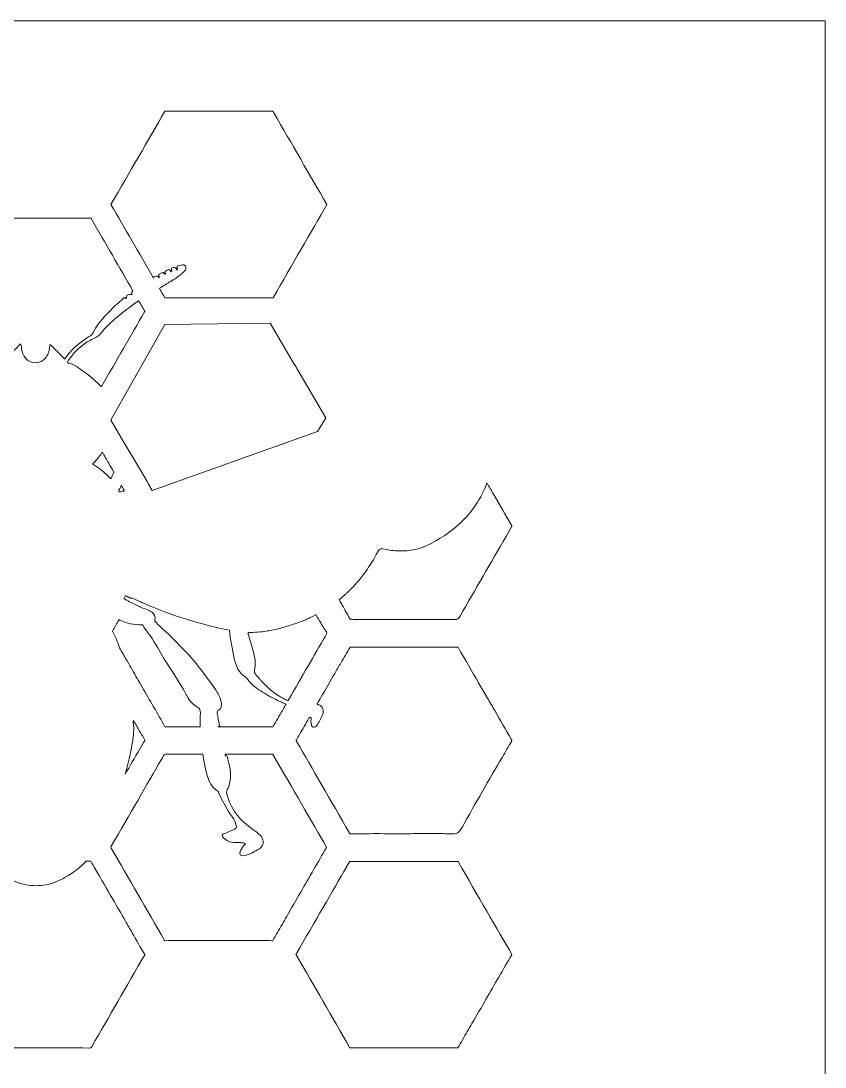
# Model space of a CAD drawing. Extents: x 54 to 4078, y -2000 to -23.
# Drawn here: x 2650 to 3039, y -545 to -39 of the extents above; entities that cross this region are included whole.
import ezdxf

# ---------------------------------------------------------------- set-up
doc = ezdxf.new("R2010")
doc.units = 0
doc.header["$MEASUREMENT"] = 0
doc.layers.add('Layer 1', color=7, linetype='Continuous', lineweight=0)

msp = doc.modelspace()

# ---------------------------------------------------------------- linework, layer by layer
at = {"layer": 'Layer 1'}
for points, knots in [([(2207.33, -39.12), (2207.33, -39.12), (2207.33, -960.88), (2207.33, -960.88), (2207.33, -960.88), (3038.67, -960.88), (3038.67, -960.88), (3038.67, -960.88), (3038.67, -39.12), (3038.67, -39.12), (3038.67, -39.12), (2207.33, -39.12), (2207.33, -39.12)], [0, 0, 0, 0, 1, 1, 1, 2, 2, 2, 3, 3, 3, 4, 4, 4, 4]), ([(2719.69, -82.79), (2719.69, -82.79), (2719.96, -82.79), (2719.96, -82.79), (2725.26, -82.78), (2730.55, -82.78), (2735.84, -82.78), (2735.84, -82.78), (2751.38, -82.78), (2751.38, -82.78), (2753.23, -82.78), (2755.1, -82.79), (2756.95, -82.8), (2758.83, -82.8), (2760.69, -82.82), (2762.57, -82.82), (2765.91, -82.82), (2768.65, -82.79), (2771.15, -82.74), (2771.15, -82.74), (2771.26, -82.74), (2771.26, -82.74), (2772.01, -82.74), (2772.03, -82.74), (2772.44, -83.49), (2781.03, -98.58), (2789.77, -113.65), (2797.96, -127.78), (2797.99, -127.84), (2798.03, -127.88), (2798.05, -127.91), (2798.04, -127.91), (2798.04, -127.91), (2798.04, -127.92), (2790.27, -141.28), (2781.11, -157.09), (2772.07, -172.89), (2772.04, -172.91), (2772.03, -172.95), (2772.01, -172.97), (2772.01, -172.97), (2771.78, -172.97), (2771.78, -172.97), (2767.11, -172.97), (2762.44, -172.97), (2757.79, -172.97), (2757.79, -172.97), (2748.95, -172.97), (2748.95, -172.97), (2748.95, -172.97), (2741.38, -172.96), (2739.15, -172.96), (2739.15, -172.96), (2732.53, -172.96), (2732.53, -172.96), (2728.05, -172.96), (2724.49, -172.97), (2721.18, -172.97), (2720.85, -172.97), (2720.51, -172.97), (2720.16, -172.98), (2719.94, -172.98), (2719.83, -172.97), (2719.74, -172.97), (2719.71, -172.91), (2719.66, -172.84), (2719.6, -172.72), (2719.03, -171.72), (2718.44, -170.72), (2717.88, -169.72), (2717.65, -169.32), (2717.4, -168.9), (2717.16, -168.48), (2717.13, -168.43), (2717.11, -168.39), (2717.08, -168.34), (2717.4, -168.15), (2717.72, -167.96), (2718.05, -167.77), (2718.78, -167.34), (2719.51, -166.9), (2720.22, -166.46), (2720.63, -166.2), (2721.06, -165.95), (2721.47, -165.68), (2721.96, -165.4), (2722.45, -165.09), (2722.93, -164.79), (2724.09, -164.08), (2725.22, -163.34), (2726.31, -162.53), (2726.8, -162.17), (2727.29, -161.79), (2727.74, -161.4), (2728.15, -161.07), (2728.53, -160.72), (2728.9, -160.34), (2729.15, -160.09), (2729.4, -159.84), (2729.63, -159.57), (2729.63, -159.57), (2729.63, -159.57), (2729.63, -159.57), (2729.96, -159.02), (2730.11, -158.41), (2729.73, -157.73), (2729.68, -157.65), (2729.63, -157.59), (2729.59, -157.52), (2728.88, -156.62), (2727.69, -157.18), (2726.77, -157.36), (2726.48, -157.42), (2726.27, -157.47), (2726.09, -157.52), (2725.92, -157.55), (2725.8, -157.6), (2725.69, -157.67), (2725.63, -157.96), (2725.73, -158.41), (2725.9, -159.17), (2725.74, -158.84), (2725.6, -158.59), (2725.43, -158.4), (2725.46, -158.67), (2725.54, -159.03), (2725.65, -159.52), (2725.13, -158.35), (2724.55, -158.18), (2723.88, -158.34), (2723.63, -158.39), (2723.38, -158.48), (2723.11, -158.59), (2723.02, -158.64), (2722.92, -158.67), (2722.86, -158.72), (2722.81, -159.12), (2723.3, -159.6), (2723.06, -159.99), (2722.94, -159.9), (2722.85, -159.77), (2722.74, -159.65), (2722.85, -159.89), (2722.92, -160.12), (2722.81, -160.34), (2722.23, -159.8), (2721.92, -158.89), (2720.81, -159.57), (2720.51, -159.76), (2720.18, -159.9), (2719.95, -160.1), (2719.88, -160.33), (2719.88, -160.59), (2720.02, -160.96), (2720.03, -160.97), (2720.03, -160.97), (2720.03, -160.97), (2720.07, -161.09), (2720.13, -161.22), (2720.19, -161.36), (2719.98, -161.15), (2719.81, -160.97), (2719.65, -160.83), (2719.66, -160.97), (2719.69, -161.12), (2719.77, -161.3), (2719.77, -161.32), (2719.77, -161.32), (2719.77, -161.32), (2719.82, -161.43), (2719.86, -161.58), (2719.94, -161.72), (2719.21, -160.97), (2718.96, -160.72), (2718.63, -160.74), (2718.43, -160.77), (2718.22, -160.86), (2717.88, -161.02), (2717.49, -161.2), (2717.13, -161.36), (2716.88, -161.6), (2716.88, -161.6), (2716.88, -161.6), (2716.88, -161.61), (2716.81, -161.79), (2716.79, -161.99), (2716.85, -162.23), (2716.9, -162.45), (2717.01, -162.67), (2717.17, -162.95), (2716.96, -162.62), (2716.77, -162.4), (2716.56, -162.28), (2716.56, -162.36), (2716.57, -162.47), (2716.6, -162.59), (2716.65, -162.78), (2716.76, -163.02), (2716.92, -163.29), (2716.23, -162.24), (2715.63, -162.26), (2714.65, -162.78), (2714.49, -162.88), (2714.38, -162.96), (2714.28, -163.03), (2714.22, -163.15), (2714.22, -163.26), (2714.23, -163.38), (2714.19, -163.32), (2714.15, -163.24), (2714.13, -163.18), (2707.18, -151.1), (2700.28, -139.2), (2693.7, -127.85), (2702.97, -111.84), (2711.48, -97.1), (2719.69, -82.79)], [0, 0, 0, 0, 1, 1, 1, 2, 2, 2, 3, 3, 3, 4, 4, 4, 5, 5, 5, 6, 6, 6, 7, 7, 7, 8, 8, 8, 9, 9, 9, 10, 10, 10, 11, 11, 11, 12, 12, 12, 13, 13, 13, 14, 14, 14, 15, 15, 15, 16, 16, 16, 17, 17, 17, 18, 18, 18, 19, 19, 19, 20, 20, 20, 21, 21, 21, 22, 22, 22, 23, 23, 23, 24, 24, 24, 25, 25, 25, 26, 26, 26, 27, 27, 27, 28, 28, 28, 29, 29, 29, 30, 30, 30, 31, 31, 31, 32, 32, 32, 33, 33, 33, 34, 34, 34, 35, 35, 35, 36, 36, 36, 37, 37, 37, 38, 38, 38, 39, 39, 39, 40, 40, 40, 41, 41, 41, 42, 42, 42, 43, 43, 43, 44, 44, 44, 45, 45, 45, 46, 46, 46, 47, 47, 47, 48, 48, 48, 49, 49, 49, 50, 50, 50, 51, 51, 51, 52, 52, 52, 53, 53, 53, 54, 54, 54, 55, 55, 55, 56, 56, 56, 57, 57, 57, 58, 58, 58, 59, 59, 59, 60, 60, 60, 61, 61, 61, 62, 62, 62, 63, 63, 63, 64, 64, 64, 65, 65, 65, 66, 66, 66, 67, 67, 67, 68, 68, 68, 69, 69, 69, 70, 70, 70, 71, 71, 71, 72, 72, 72, 72]), ([(2623.27, -149.29), (2623.27, -149.29), (2623.31, -149.24), (2623.31, -149.24), (2623.31, -149.24), (2623.38, -149.11), (2623.38, -149.11), (2624.13, -147.79), (2624.9, -146.47), (2625.65, -145.15), (2627.67, -141.65), (2629.77, -138.03), (2631.79, -134.42), (2639.22, -134.43), (2646.66, -134.45), (2654.11, -134.45), (2664.65, -134.45), (2674.43, -134.43), (2684.02, -134.41), (2684.06, -134.47), (2684.11, -134.55), (2684.17, -134.67), (2691.05, -146.59), (2697.8, -158.29), (2704.34, -169.58), (2704.31, -169.59), (2704.28, -169.61), (2704.24, -169.64), (2704.07, -169.77), (2703.9, -169.91), (2703.84, -170.11), (2703.73, -170.35), (2703.77, -170.66), (2703.98, -171.11), (2703.86, -171.03), (2703.7, -170.97), (2703.56, -170.95), (2703.58, -171.1), (2703.63, -171.27), (2703.73, -171.47), (2703.06, -171.08), (2702.17, -171.27), (2701.6, -171.74), (2701.53, -171.79), (2701.46, -171.85), (2701.41, -171.91), (2701.32, -172.09), (2701.26, -172.28), (2701.23, -172.47), (2701.22, -172.6), (2701.27, -172.73), (2701.29, -172.86), (2701.19, -172.85), (2701.1, -172.89), (2701.03, -172.85), (2701.02, -172.84), (2700.99, -172.84), (2700.98, -172.83), (2700.96, -172.96), (2701.02, -173.09), (2701.04, -173.22), (2700.94, -173.22), (2700.85, -173.23), (2700.78, -173.21), (2700.45, -173.01), (2700.19, -172.97), (2699.97, -173.03), (2699.55, -173.15), (2699.27, -173.65), (2698.96, -173.97), (2698.93, -173.99), (2698.9, -174.03), (2698.88, -174.05), (2697.79, -174.99), (2696.68, -175.92), (2695.63, -176.9), (2694.77, -177.68), (2693.93, -178.48), (2693.15, -179.34), (2691.9, -180.67), (2690.61, -181.99), (2689.4, -183.38), (2688.76, -184.11), (2688.13, -184.88), (2687.55, -185.65), (2686.6, -186.95), (2685.77, -188.34), (2685.11, -189.85), (2685.04, -190.03), (2684.93, -190.17), (2684.82, -190.29), (2684.61, -190.68), (2684.29, -190.9), (2683.95, -191.11), (2683.61, -191.35), (2683.26, -191.59), (2682.9, -191.84), (2679.02, -194.52), (2675.17, -197.26), (2672.35, -201.12), (2672.3, -201.18), (2672.24, -201.26), (2672.2, -201.33), (2671.99, -201.62), (2671.8, -201.93), (2671.61, -202.26), (2671.6, -202.24), (2671.59, -202.23), (2671.59, -202.23), (2671.51, -202.35), (2671.42, -202.47), (2671.36, -202.59), (2670.11, -201.3), (2668.98, -200.07), (2667.82, -198.88), (2666.69, -197.76), (2665.56, -196.65), (2664.34, -195.47), (2664.11, -196.71), (2663.92, -197.9), (2663.63, -199.07), (2663.38, -200.04), (2662.96, -200.9), (2662.4, -201.61), (2661.61, -202.8), (2660.44, -203.65), (2658.91, -204.09), (2655.11, -205.22), (2651.36, -202.6), (2650.66, -198.42), (2650.49, -197.4), (2650.48, -196.34), (2649.95, -195.23), (2647.58, -197.73), (2645.31, -200.12), (2642.98, -202.57), (2642.4, -201.78), (2641.84, -200.98), (2641.24, -200.22), (2639.21, -197.62), (2636.7, -195.6), (2634.08, -193.72), (2632.98, -192.93), (2631.86, -192.17), (2630.76, -191.4), (2630.24, -191.03), (2629.61, -190.77), (2629.4, -190.09), (2628.86, -188.38), (2627.73, -186.98), (2626.65, -185.59), (2625.76, -184.47), (2624.85, -183.36), (2623.9, -182.28), (2622.95, -181.22), (2621.97, -180.18), (2620.96, -179.15), (2620.67, -178.85), (2620.38, -178.55), (2620.08, -178.27), (2619.41, -177.6), (2618.76, -176.96), (2618.07, -176.34), (2617.22, -175.57), (2616.43, -174.65), (2615.51, -174.04), (2615.4, -173.97), (2615.29, -173.9), (2615.16, -173.83), (2615.08, -173.77), (2614.97, -173.72), (2614.88, -173.67), (2613.74, -173.14), (2613.1, -172.22), (2612.29, -171.43), (2612.13, -171.28), (2611.98, -171.18), (2611.86, -171.12), (2611.6, -171.01), (2611.36, -171.03), (2611.13, -171.12), (2611.13, -171.12), (2611.13, -171.14), (2611.13, -171.14), (2610.95, -171.21), (2610.79, -171.33), (2610.61, -171.47), (2610.49, -171.21), (2610.7, -171.01), (2610.83, -170.8), (2610.83, -170.8), (2610.83, -170.8), (2610.84, -170.79), (2610.86, -170.76), (2610.88, -170.72), (2610.92, -170.71), (2611.01, -170.57), (2611.13, -170.42), (2611.15, -170.28), (2611.33, -170.03), (2611.51, -169.77), (2611.66, -169.47), (2612.22, -168.46), (2612.82, -167.42), (2613.38, -166.42), (2613.38, -166.42), (2614.09, -165.17), (2614.09, -165.17), (2614.09, -165.17), (2614.46, -164.48), (2614.46, -164.48), (2614.46, -164.48), (2614.65, -164.17), (2614.65, -164.17), (2616.16, -161.45), (2617.69, -158.72), (2619.23, -155.99), (2619.23, -155.99), (2619.71, -155.72), (2619.71, -155.72), (2619.71, -155.72), (2623.23, -149.35), (2623.23, -149.35), (2623.23, -149.35), (2623.27, -149.29), (2623.27, -149.29)], [0, 0, 0, 0, 1, 1, 1, 2, 2, 2, 3, 3, 3, 4, 4, 4, 5, 5, 5, 6, 6, 6, 7, 7, 7, 8, 8, 8, 9, 9, 9, 10, 10, 10, 11, 11, 11, 12, 12, 12, 13, 13, 13, 14, 14, 14, 15, 15, 15, 16, 16, 16, 17, 17, 17, 18, 18, 18, 19, 19, 19, 20, 20, 20, 21, 21, 21, 22, 22, 22, 23, 23, 23, 24, 24, 24, 25, 25, 25, 26, 26, 26, 27, 27, 27, 28, 28, 28, 29, 29, 29, 30, 30, 30, 31, 31, 31, 32, 32, 32, 33, 33, 33, 34, 34, 34, 35, 35, 35, 36, 36, 36, 37, 37, 37, 38, 38, 38, 39, 39, 39, 40, 40, 40, 41, 41, 41, 42, 42, 42, 43, 43, 43, 44, 44, 44, 45, 45, 45, 46, 46, 46, 47, 47, 47, 48, 48, 48, 49, 49, 49, 50, 50, 50, 51, 51, 51, 52, 52, 52, 53, 53, 53, 54, 54, 54, 55, 55, 55, 56, 56, 56, 57, 57, 57, 58, 58, 58, 59, 59, 59, 60, 60, 60, 61, 61, 61, 62, 62, 62, 63, 63, 63, 64, 64, 64, 65, 65, 65, 66, 66, 66, 67, 67, 67, 68, 68, 68, 69, 69, 69, 70, 70, 70, 71, 71, 71, 72, 72, 72, 73, 73, 73, 74, 74, 74, 75, 75, 75, 75]), ([(2709.9, -179.78), (2703.28, -191.22), (2696.29, -203.33), (2689.28, -215.52), (2689.27, -215.52), (2689.27, -215.53), (2689.27, -215.53), (2689.23, -215.58), (2689.18, -215.64), (2689.16, -215.68), (2689.16, -215.71), (2689.15, -215.72), (2689.13, -215.73), (2689.13, -215.73), (2689.11, -215.77), (2689.11, -215.77), (2689.11, -215.77), (2689.08, -215.77), (2689.08, -215.77), (2689.05, -215.78), (2689.03, -215.8), (2688.98, -215.8), (2688.97, -215.8), (2688.96, -215.8), (2688.95, -215.79), (2688.94, -215.79), (2688.94, -215.79), (2688.94, -215.79), (2688.92, -215.79), (2688.91, -215.78), (2688.9, -215.78), (2688.9, -215.78), (2688.88, -215.77), (2688.86, -215.76), (2688.86, -215.74), (2688.86, -215.73), (2688.85, -215.72), (2688.84, -215.71), (2688.84, -215.68), (2688.84, -215.67), (2688.33, -215.15), (2687.82, -214.65), (2687.29, -214.15), (2687.28, -214.12), (2687.27, -214.11), (2687.27, -214.11), (2686.63, -213.52), (2685.99, -212.93), (2685.34, -212.36), (2685.23, -212.28), (2685.13, -212.2), (2685.05, -212.11), (2684.29, -211.47), (2683.51, -210.83), (2682.71, -210.21), (2682.15, -209.76), (2681.57, -209.33), (2680.98, -208.9), (2680.65, -208.65), (2680.32, -208.4), (2679.97, -208.16), (2678.84, -207.34), (2677.66, -206.54), (2676.47, -205.78), (2676.43, -205.73), (2676.38, -205.71), (2676.33, -205.67), (2675.98, -205.45), (2675.63, -205.26), (2675.24, -205.1), (2674.81, -204.91), (2674.35, -204.79), (2673.86, -204.73), (2672.61, -204.61), (2672.45, -204.08), (2673.16, -203.1), (2673.2, -203.04), (2673.26, -202.98), (2673.31, -202.92), (2673.31, -202.91), (2673.32, -202.9), (2673.32, -202.9), (2673.36, -202.84), (2673.38, -202.8), (2673.41, -202.76), (2675.59, -199.78), (2678.08, -197.21), (2680.99, -195.15), (2681.83, -194.55), (2682.69, -194.01), (2683.61, -193.51), (2684.49, -193.01), (2685.43, -192.55), (2686.4, -192.15), (2687.15, -191.84), (2687.77, -191.36), (2688.27, -190.74), (2689.78, -188.84), (2691.42, -187.09), (2693.15, -185.42), (2694.1, -184.52), (2695.07, -183.64), (2696.07, -182.78), (2697.61, -181.46), (2699.2, -180.18), (2700.82, -178.93), (2701.41, -178.48), (2702.02, -178.03), (2702.61, -177.57), (2703.05, -177.23), (2703.47, -176.91), (2703.91, -176.59), (2704.85, -175.89), (2705.8, -175.22), (2706.77, -174.58), (2706.88, -174.49), (2706.98, -174.43), (2707.11, -174.35), (2707.13, -174.4), (2707.15, -174.45), (2707.17, -174.48), (2707.24, -174.61), (2707.32, -174.72), (2707.38, -174.84), (2708.29, -176.4), (2709.18, -177.96), (2710.08, -179.48), (2710.03, -179.59), (2709.96, -179.68), (2709.9, -179.78)], [0, 0, 0, 0, 1, 1, 1, 2, 2, 2, 3, 3, 3, 4, 4, 4, 5, 5, 5, 6, 6, 6, 7, 7, 7, 8, 8, 8, 9, 9, 9, 10, 10, 10, 11, 11, 11, 12, 12, 12, 13, 13, 13, 14, 14, 14, 15, 15, 15, 16, 16, 16, 17, 17, 17, 18, 18, 18, 19, 19, 19, 20, 20, 20, 21, 21, 21, 22, 22, 22, 23, 23, 23, 24, 24, 24, 25, 25, 25, 26, 26, 26, 27, 27, 27, 28, 28, 28, 29, 29, 29, 30, 30, 30, 31, 31, 31, 32, 32, 32, 33, 33, 33, 34, 34, 34, 35, 35, 35, 36, 36, 36, 37, 37, 37, 38, 38, 38, 39, 39, 39, 40, 40, 40, 41, 41, 41, 42, 42, 42, 43, 43, 43, 43]), ([(2782.36, -205.22), (2782.61, -205.51), (2782.85, -205.79), (2783.07, -206.09), (2783.13, -206.18), (2783.18, -206.28), (2783.22, -206.35), (2783.4, -206.65), (2783.46, -206.91), (2783.43, -207.14), (2783.43, -207.14), (2797.48, -231.01), (2797.48, -231.01), (2797.48, -231.01), (2795.54, -234.24), (2795.54, -234.24), (2795.54, -234.24), (2793.55, -237.55), (2793.55, -237.55), (2793.55, -237.55), (2713.57, -266.1), (2713.57, -266.1), (2713.57, -266.1), (2711.88, -262.97), (2711.88, -262.97), (2711.88, -262.97), (2711.28, -261.85), (2711.28, -261.85), (2711.28, -261.85), (2711.26, -261.82), (2711.26, -261.82), (2711.26, -261.82), (2711.21, -261.74), (2711.21, -261.74), (2711.21, -261.74), (2705.86, -252.68), (2705.86, -252.68), (2705.86, -252.68), (2700.16, -243.09), (2700.16, -243.09), (2700.16, -243.09), (2695.08, -234.48), (2695.08, -234.48), (2695.08, -234.48), (2693.61, -232.01), (2693.61, -232.01), (2693.61, -232.01), (2696.05, -227.67), (2696.05, -227.67), (2696.05, -227.67), (2719.65, -185.92), (2719.65, -185.92), (2719.65, -185.92), (2770.57, -185.28), (2770.57, -185.28), (2770.57, -185.28), (2782.17, -204.99), (2782.17, -204.99), (2782.17, -204.99), (2782.17, -204.99), (2782.17, -205.01), (2782.24, -205.08), (2782.31, -205.15), (2782.36, -205.22)], [0, 0, 0, 0, 1, 1, 1, 2, 2, 2, 3, 3, 3, 4, 4, 4, 5, 5, 5, 6, 6, 6, 7, 7, 7, 8, 8, 8, 9, 9, 9, 10, 10, 10, 11, 11, 11, 12, 12, 12, 13, 13, 13, 14, 14, 14, 15, 15, 15, 16, 16, 16, 17, 17, 17, 18, 18, 18, 19, 19, 19, 20, 20, 20, 21, 21, 21, 21]), ([(2684.9, -253.24), (2684.98, -253.15), (2685.08, -253.07), (2685.15, -252.98), (2685.13, -252.97), (2685.13, -252.97), (2685.11, -252.96), (2685.13, -252.93), (2685.15, -252.91), (2685.15, -252.89), (2685.4, -252.64), (2685.63, -252.39), (2685.85, -252.15), (2686.43, -251.52), (2686.99, -250.9), (2687.53, -250.28), (2687.53, -250.27), (2687.54, -250.26), (2687.55, -250.26), (2688.03, -249.68), (2688.47, -249.09), (2688.9, -248.51), (2689.11, -248.23), (2689.3, -247.97), (2689.48, -247.68), (2689.51, -247.65), (2689.53, -247.61), (2689.56, -247.59), (2690.58, -249.35), (2691.61, -251.14), (2692.63, -252.9), (2693.41, -254.28), (2694.21, -255.65), (2694.99, -257.03), (2695.03, -257.07), (2695.05, -257.1), (2695.07, -257.15), (2695.06, -257.21), (2695.04, -257.24), (2695.02, -257.29), (2694.66, -258.23), (2694.29, -259.18), (2693.88, -260.14), (2693.86, -260.1), (2693.84, -260.08), (2693.81, -260.05), (2693.74, -260.2), (2693.69, -260.34), (2693.63, -260.48), (2693.11, -259.93), (2692.61, -259.4), (2692.07, -258.9), (2690.63, -257.49), (2689.13, -256.22), (2687.55, -255.08), (2686.72, -254.47), (2685.86, -253.9), (2684.98, -253.38), (2684.94, -253.35), (2684.9, -253.33), (2684.86, -253.29), (2684.86, -253.29), (2684.9, -253.24), (2684.9, -253.24)], [0, 0, 0, 0, 1, 1, 1, 2, 2, 2, 3, 3, 3, 4, 4, 4, 5, 5, 5, 6, 6, 6, 7, 7, 7, 8, 8, 8, 9, 9, 9, 10, 10, 10, 11, 11, 11, 12, 12, 12, 13, 13, 13, 14, 14, 14, 15, 15, 15, 16, 16, 16, 17, 17, 17, 18, 18, 18, 19, 19, 19, 20, 20, 20, 21, 21, 21, 21]), ([(2811.73, -311.48), (2811.81, -311.4), (2811.88, -311.33), (2811.95, -311.23), (2813.4, -309.61), (2814.79, -307.91), (2816.11, -306.11), (2816.17, -306.03), (2816.23, -305.96), (2816.3, -305.86), (2816.4, -305.73), (2816.49, -305.59), (2816.6, -305.46), (2818.77, -302.46), (2820.76, -299.22), (2822.58, -295.73), (2822.66, -295.57), (2822.76, -295.41), (2822.85, -295.28), (2823.59, -294.11), (2824.33, -294.08), (2825.78, -294.4), (2828.11, -294.93), (2830.42, -295.24), (2832.72, -295.3), (2838.08, -295.47), (2843.31, -294.34), (2848.32, -291.72), (2854.53, -288.48), (2859.83, -284.62), (2864.19, -280.11), (2865.92, -278.34), (2867.52, -276.46), (2868.94, -274.47), (2869.03, -274.38), (2869.1, -274.28), (2869.16, -274.16), (2869.2, -274.12), (2869.23, -274.07), (2869.28, -274.02), (2869.36, -273.9), (2869.44, -273.78), (2869.53, -273.66), (2870.43, -272.35), (2871.28, -271.01), (2872.07, -269.6), (2872.23, -269.29), (2872.41, -268.98), (2872.58, -268.67), (2873.05, -267.8), (2873.48, -266.92), (2873.9, -266.02), (2874.41, -264.9), (2874.9, -263.77), (2875.34, -262.6), (2875.36, -262.55), (2875.38, -262.51), (2875.38, -262.46), (2876.42, -264.26), (2877.45, -266.03), (2878.47, -267.82), (2881.47, -272.99), (2884.42, -278.1), (2887.33, -283.09), (2887.38, -283.2), (2887.4, -283.27), (2887.43, -283.3), (2887.4, -283.36), (2887.36, -283.47), (2887.27, -283.64), (2887.27, -283.64), (2884.57, -288.28), (2884.57, -288.28), (2877.22, -300.9), (2869.65, -313.92), (2862.36, -326.86), (2861.59, -328.23), (2861.19, -328.47), (2859.56, -328.47), (2859.56, -328.47), (2859.49, -328.47), (2859.49, -328.47), (2855.38, -328.45), (2850.99, -328.43), (2846.09, -328.43), (2839.99, -328.43), (2833.91, -328.45), (2827.83, -328.47), (2822.82, -328.47), (2817.8, -328.48), (2812.79, -328.49), (2812.15, -328.49), (2811.48, -328.45), (2810.77, -328.38), (2810.28, -328.34), (2809.77, -328.3), (2809.23, -328.28), (2808.45, -326.92), (2807.68, -325.53), (2806.92, -324.18), (2806.8, -323.93), (2806.65, -323.68), (2806.53, -323.45), (2806.15, -322.78), (2805.38, -321.39), (2805.38, -321.39), (2805.38, -321.39), (2805.17, -321.04), (2805.17, -321.04), (2804.77, -320.36), (2804.35, -319.67), (2803.93, -318.99), (2803.92, -318.97), (2803.9, -318.93), (2803.88, -318.9), (2804.63, -318.29), (2805.38, -317.66), (2806.11, -317.03), (2806.32, -316.85), (2806.51, -316.67), (2806.7, -316.49), (2807.08, -316.17), (2807.43, -315.84), (2807.79, -315.51), (2808.09, -315.23), (2808.36, -314.96), (2808.65, -314.66), (2809.71, -313.65), (2810.73, -312.59), (2811.73, -311.48)], [0, 0, 0, 0, 1, 1, 1, 2, 2, 2, 3, 3, 3, 4, 4, 4, 5, 5, 5, 6, 6, 6, 7, 7, 7, 8, 8, 8, 9, 9, 9, 10, 10, 10, 11, 11, 11, 12, 12, 12, 13, 13, 13, 14, 14, 14, 15, 15, 15, 16, 16, 16, 17, 17, 17, 18, 18, 18, 19, 19, 19, 20, 20, 20, 21, 21, 21, 22, 22, 22, 23, 23, 23, 24, 24, 24, 25, 25, 25, 26, 26, 26, 27, 27, 27, 28, 28, 28, 29, 29, 29, 30, 30, 30, 31, 31, 31, 32, 32, 32, 33, 33, 33, 34, 34, 34, 35, 35, 35, 36, 36, 36, 37, 37, 37, 38, 38, 38, 39, 39, 39, 40, 40, 40, 41, 41, 41, 42, 42, 42, 43, 43, 43, 43]), ([(2697.48, -265.79), (2697.58, -265.71), (2697.66, -265.6), (2697.73, -265.51), (2697.73, -265.51), (2697.73, -265.46), (2697.73, -265.46), (2697.82, -265.38), (2697.88, -265.28), (2697.95, -265.2), (2698.17, -264.86), (2698.35, -264.52), (2698.52, -264.15), (2698.58, -264.02), (2698.65, -263.89), (2698.7, -263.74), (2698.7, -263.74), (2698.7, -263.73), (2698.7, -263.73), (2698.71, -263.72), (2698.72, -263.72), (2698.72, -263.7), (2698.73, -263.68), (2698.73, -263.68), (2698.73, -263.68), (2698.73, -263.68), (2698.83, -263.68), (2698.83, -263.68), (2699.27, -264.45), (2699.7, -265.2), (2700.15, -265.96), (2700.15, -265.96), (2700.15, -266.24), (2700.15, -266.24), (2700.15, -266.24), (2700.13, -266.24), (2700.13, -266.24), (2700.01, -266.28), (2699.88, -266.3), (2699.77, -266.34), (2699.13, -266.48), (2698.48, -266.64), (2697.85, -266.78), (2697.65, -266.48), (2697.46, -266.18), (2697.48, -265.79)], [0, 0, 0, 0, 1, 1, 1, 2, 2, 2, 3, 3, 3, 4, 4, 4, 5, 5, 5, 6, 6, 6, 7, 7, 7, 8, 8, 8, 9, 9, 9, 10, 10, 10, 11, 11, 11, 12, 12, 12, 13, 13, 13, 14, 14, 14, 15, 15, 15, 15]), ([(2745.83, -378.18), (2745.81, -378.11), (2745.8, -378.05), (2745.78, -377.98), (2745.61, -377.11), (2745.44, -376.24), (2745.31, -375.38), (2745.29, -375.26), (2745.28, -375.15), (2745.26, -375.03), (2745.18, -374.57), (2745.11, -374.1), (2745.06, -373.64), (2745.02, -373.32), (2744.96, -373.05), (2745.05, -372.84), (2745.1, -372.65), (2745.24, -372.48), (2745.54, -372.34), (2745.7, -372.26), (2745.86, -372.16), (2746.01, -372.07), (2746.22, -371.9), (2746.4, -371.73), (2746.57, -371.54), (2746.86, -371.04), (2747.01, -370.47), (2747.04, -369.84), (2747.05, -369.64), (2747.05, -369.43), (2747.05, -369.22), (2747.04, -369.15), (2747.04, -369.09), (2747.04, -369.03), (2746.95, -367.78), (2746.53, -366.65), (2746.01, -365.55), (2745.88, -365.3), (2745.77, -365.04), (2745.65, -364.79), (2745.4, -364.3), (2745.13, -363.83), (2744.86, -363.35), (2743.04, -360.23), (2740.69, -357.47), (2738.59, -354.55), (2732.38, -345.99), (2724.8, -338.73), (2717.18, -331.51), (2716.57, -330.92), (2715.95, -330.34), (2715.35, -329.76), (2714.9, -329.33), (2714.77, -329.04), (2714.92, -328.4), (2715.23, -326.99), (2714.78, -325.79), (2713.54, -324.92), (2713.41, -324.84), (2713.3, -324.76), (2713.16, -324.67), (2712.38, -324.17), (2711.53, -323.8), (2710.65, -323.47), (2709.65, -323.09), (2708.65, -322.68), (2707.68, -322.24), (2707.55, -322.2), (2707.41, -322.14), (2707.29, -322.08), (2705.99, -321.49), (2704.72, -320.88), (2703.46, -320.23), (2702.45, -319.72), (2701.45, -319.2), (2700.45, -318.66), (2700.27, -318.57), (2700.08, -318.47), (2699.88, -318.36), (2700.13, -317.96), (2700.38, -317.54), (2700.61, -317.14), (2700.65, -317.07), (2700.69, -316.99), (2700.72, -316.92), (2700.92, -317.03), (2701.11, -317.12), (2701.31, -317.22), (2702.03, -317.58), (2702.76, -317.92), (2703.48, -318.28), (2703.48, -318.28), (2703.69, -317.9), (2703.69, -317.9), (2704.01, -318.04), (2704.31, -318.21), (2704.61, -318.34), (2705.9, -318.96), (2707.18, -319.55), (2708.47, -320.12), (2708.59, -320.17), (2708.69, -320.22), (2708.81, -320.28), (2710.63, -321.09), (2712.47, -321.89), (2714.34, -322.64), (2716.47, -323.53), (2718.63, -324.36), (2720.82, -325.16), (2726.24, -327.15), (2731.78, -328.91), (2737.41, -330.41), (2741.92, -331.62), (2746.41, -332.84), (2750.97, -333.65), (2751.41, -338.22), (2752.2, -342.73), (2753.26, -347.22), (2754.11, -350.84), (2755.28, -354.38), (2758.92, -356.3), (2759.13, -356.41), (2759.26, -356.67), (2759.38, -356.88), (2760.38, -358.41), (2761.63, -359.71), (2763.06, -360.84), (2763.34, -361.07), (2763.63, -361.28), (2763.92, -361.51), (2764.04, -361.59), (2764.15, -361.67), (2764.27, -361.76), (2765.42, -362.59), (2766.61, -363.35), (2767.81, -364.1), (2768.11, -364.29), (2768.44, -364.49), (2768.77, -364.67), (2769.41, -365.07), (2770.07, -365.43), (2770.73, -365.79), (2771.6, -366.27), (2772.47, -366.72), (2773.36, -367.15), (2773.45, -367.18), (2773.54, -367.22), (2773.63, -367.27), (2774.41, -367.65), (2775.22, -368.03), (2776.05, -368.38), (2776.05, -368.39), (2776.06, -368.39), (2776.08, -368.4), (2776.81, -368.71), (2777.54, -369.01), (2778.28, -369.3), (2778.2, -369.43), (2778.13, -369.55), (2778.06, -369.67), (2777.98, -369.79), (2777.92, -369.91), (2777.85, -370.03), (2777.4, -370.8), (2776.96, -371.58), (2776.52, -372.35), (2775.05, -374.91), (2773.54, -377.53), (2771.97, -380.24), (2765.17, -380.23), (2758.38, -380.23), (2751.59, -380.23), (2751.59, -380.23), (2745.46, -380.23), (2745.46, -380.23), (2745.46, -380.23), (2745.46, -380.15), (2745.46, -380.15), (2745.46, -380.15), (2746.24, -380.15), (2746.24, -380.15), (2746.11, -379.49), (2745.95, -378.84), (2745.83, -378.18)], [0, 0, 0, 0, 1, 1, 1, 2, 2, 2, 3, 3, 3, 4, 4, 4, 5, 5, 5, 6, 6, 6, 7, 7, 7, 8, 8, 8, 9, 9, 9, 10, 10, 10, 11, 11, 11, 12, 12, 12, 13, 13, 13, 14, 14, 14, 15, 15, 15, 16, 16, 16, 17, 17, 17, 18, 18, 18, 19, 19, 19, 20, 20, 20, 21, 21, 21, 22, 22, 22, 23, 23, 23, 24, 24, 24, 25, 25, 25, 26, 26, 26, 27, 27, 27, 28, 28, 28, 29, 29, 29, 30, 30, 30, 31, 31, 31, 32, 32, 32, 33, 33, 33, 34, 34, 34, 35, 35, 35, 36, 36, 36, 37, 37, 37, 38, 38, 38, 39, 39, 39, 40, 40, 40, 41, 41, 41, 42, 42, 42, 43, 43, 43, 44, 44, 44, 45, 45, 45, 46, 46, 46, 47, 47, 47, 48, 48, 48, 49, 49, 49, 50, 50, 50, 51, 51, 51, 52, 52, 52, 53, 53, 53, 54, 54, 54, 55, 55, 55, 56, 56, 56, 57, 57, 57, 58, 58, 58, 59, 59, 59, 60, 60, 60, 61, 61, 61, 61]), ([(2736.84, -380.24), (2736.84, -380.24), (2736.58, -380.24), (2736.58, -380.24), (2730.88, -380.24), (2725.27, -380.26), (2719.79, -380.27), (2716.18, -373.84), (2712.43, -367.39), (2708.82, -361.12), (2707.19, -358.34), (2705.59, -355.57), (2703.97, -352.78), (2703.21, -351.45), (2702.45, -350.11), (2701.69, -348.78), (2701.54, -348.52), (2701.38, -348.23), (2701.21, -347.96), (2700.11, -346.03), (2698.99, -344.08), (2697.86, -342.11), (2696.88, -339.35), (2695.79, -336.64), (2694.51, -333.99), (2694.54, -333.93), (2694.57, -333.88), (2694.6, -333.82), (2695.09, -332.9), (2695.6, -331.99), (2696.1, -331.1), (2696.51, -330.35), (2696.92, -329.61), (2697.35, -328.88), (2697.41, -328.74), (2697.48, -328.62), (2697.56, -328.49), (2697.88, -328.65), (2698.18, -328.8), (2698.51, -328.95), (2699.92, -329.58), (2701.4, -330.09), (2702.92, -330.45), (2703.03, -330.47), (2703.13, -330.49), (2703.23, -330.52), (2704.9, -330.89), (2706.65, -331.05), (2708.51, -330.98), (2708.86, -330.97), (2709.09, -331.09), (2709.26, -331.4), (2709.28, -331.42), (2709.29, -331.46), (2709.3, -331.47), (2710.17, -333.21), (2711.47, -334.64), (2712.59, -336.21), (2715.16, -339.84), (2717.11, -343.84), (2719.48, -347.58), (2723.05, -353.15), (2726.88, -358.57), (2729.91, -364.47), (2730.03, -364.65), (2730.13, -364.86), (2730.23, -365.07), (2730.9, -366.4), (2731.73, -367.64), (2732.76, -368.68), (2733.15, -369.1), (2733.6, -369.51), (2734.07, -369.85), (2734.43, -370.14), (2734.82, -370.39), (2735.21, -370.61), (2735.95, -371.04), (2736.38, -371.52), (2736.63, -372.07), (2736.86, -372.61), (2736.9, -373.24), (2736.88, -373.97), (2736.86, -374.33), (2736.85, -374.67), (2736.84, -375.03), (2736.84, -375.03), (2736.84, -375.38), (2736.84, -375.38), (2736.81, -376.24), (2736.8, -377.12), (2736.8, -377.98), (2736.8, -377.98), (2736.8, -378.2), (2736.8, -378.2), (2736.81, -378.88), (2736.82, -379.55), (2736.84, -380.24)], [0, 0, 0, 0, 1, 1, 1, 2, 2, 2, 3, 3, 3, 4, 4, 4, 5, 5, 5, 6, 6, 6, 7, 7, 7, 8, 8, 8, 9, 9, 9, 10, 10, 10, 11, 11, 11, 12, 12, 12, 13, 13, 13, 14, 14, 14, 15, 15, 15, 16, 16, 16, 17, 17, 17, 18, 18, 18, 19, 19, 19, 20, 20, 20, 21, 21, 21, 22, 22, 22, 23, 23, 23, 24, 24, 24, 25, 25, 25, 26, 26, 26, 27, 27, 27, 28, 28, 28, 29, 29, 29, 30, 30, 30, 31, 31, 31, 32, 32, 32, 32]), ([(2777.03, -366.65), (2777.02, -366.65), (2777.01, -366.64), (2777.01, -366.62), (2776.23, -366.24), (2775.47, -365.83), (2774.73, -365.34), (2774.65, -365.29), (2774.56, -365.23), (2774.46, -365.17), (2774.35, -365.1), (2774.23, -365.03), (2774.13, -364.96), (2773.4, -364.47), (2772.7, -363.97), (2772.04, -363.45), (2771.44, -362.97), (2770.86, -362.49), (2770.31, -361.99), (2770.01, -361.74), (2769.71, -361.47), (2769.42, -361.21), (2768.35, -360.21), (2767.33, -359.16), (2766.34, -358.09), (2765.98, -357.71), (2765.63, -357.32), (2765.3, -356.93), (2764.77, -356.34), (2764.24, -355.73), (2763.72, -355.12), (2763.09, -354.36), (2762.9, -353.7), (2763.1, -352.77), (2763.53, -350.67), (2763.53, -348.57), (2763.09, -346.46), (2762.27, -342.55), (2760.95, -338.79), (2759.78, -334.99), (2759.9, -335.01), (2760.02, -335.01), (2760.15, -335.01), (2760.11, -334.9), (2760.07, -334.77), (2760.03, -334.65), (2763.03, -334.73), (2766.08, -334.55), (2769.18, -333.98), (2771.22, -333.61), (2773.21, -333.18), (2775.16, -332.7), (2777.63, -332.09), (2780.01, -331.4), (2782.33, -330.59), (2782.35, -330.59), (2782.36, -330.59), (2782.36, -330.59), (2783.9, -330.04), (2785.41, -329.48), (2786.9, -328.86), (2787.18, -328.74), (2787.46, -328.62), (2787.76, -328.51), (2788.52, -328.18), (2789.27, -327.84), (2790.01, -327.51), (2790.9, -327.08), (2791.79, -326.65), (2792.66, -326.18), (2792.69, -326.17), (2792.72, -326.15), (2792.74, -326.15), (2792.79, -326.2), (2792.82, -326.24), (2792.85, -326.3), (2793.57, -327.53), (2794.29, -328.76), (2795.01, -329.97), (2795.2, -330.33), (2795.4, -330.67), (2795.61, -331.03), (2795.66, -331.15), (2795.73, -331.27), (2795.81, -331.4), (2796.24, -332.21), (2796.77, -333.09), (2797.42, -333.91), (2797.96, -334.59), (2798.23, -334.93), (2797.3, -336.54), (2791.86, -345.82), (2786.07, -355.78), (2779.46, -367.24), (2779.45, -367.28), (2779.44, -367.3), (2779.41, -367.34), (2779.41, -367.35), (2779.4, -367.39), (2779.4, -367.4), (2779.38, -367.49), (2779.31, -367.57), (2779.19, -367.58), (2779.19, -367.58), (2779.18, -367.58), (2779.18, -367.58), (2779.18, -367.58), (2779.18, -367.58), (2779.17, -367.58), (2779.17, -367.58), (2779.13, -367.58), (2779.13, -367.58), (2779.08, -367.57), (2779.04, -367.53), (2779.01, -367.51), (2778.34, -367.24), (2777.67, -366.97), (2777.03, -366.65)], [0, 0, 0, 0, 1, 1, 1, 2, 2, 2, 3, 3, 3, 4, 4, 4, 5, 5, 5, 6, 6, 6, 7, 7, 7, 8, 8, 8, 9, 9, 9, 10, 10, 10, 11, 11, 11, 12, 12, 12, 13, 13, 13, 14, 14, 14, 15, 15, 15, 16, 16, 16, 17, 17, 17, 18, 18, 18, 19, 19, 19, 20, 20, 20, 21, 21, 21, 22, 22, 22, 23, 23, 23, 24, 24, 24, 25, 25, 25, 26, 26, 26, 27, 27, 27, 28, 28, 28, 29, 29, 29, 30, 30, 30, 31, 31, 31, 32, 32, 32, 33, 33, 33, 34, 34, 34, 35, 35, 35, 36, 36, 36, 37, 37, 37, 38, 38, 38, 39, 39, 39, 39]), ([(2783.22, -387.11), (2783.17, -387.03), (2783.15, -386.97), (2783.13, -386.92), (2783.15, -386.86), (2783.19, -386.77), (2783.28, -386.62), (2783.77, -385.78), (2784.27, -384.92), (2784.76, -384.08), (2786.29, -381.43), (2787.83, -378.78), (2789.36, -376.11), (2789.41, -376.02), (2789.47, -375.91), (2789.54, -375.8), (2789.74, -375.68), (2789.96, -375.59), (2790.22, -375.74), (2790.46, -375.9), (2790.44, -376.14), (2790.4, -376.36), (2790.36, -376.47), (2790.34, -376.6), (2790.34, -376.71), (2790.31, -377.49), (2790.24, -378.29), (2790.53, -379.05), (2790.72, -379.59), (2790.72, -380.34), (2791.41, -380.45), (2792.06, -380.54), (2792.61, -380.24), (2793.02, -379.76), (2794.16, -378.1), (2795.21, -376.39), (2795.92, -374.51), (2796.78, -372.28), (2796.09, -370.48), (2794.2, -369.66), (2793.99, -369.58), (2793.78, -369.49), (2793.54, -369.43), (2793.54, -369.43), (2793.51, -369.43), (2793.51, -369.43), (2793.51, -369.43), (2793.49, -369.43), (2793.48, -369.43), (2793.45, -369.43), (2793.42, -369.42), (2793.4, -369.41), (2793.4, -369.4), (2793.4, -369.4), (2793.38, -369.4), (2793.35, -369.35), (2793.34, -369.3), (2793.34, -369.26), (2793.34, -369.22), (2793.34, -369.16), (2793.36, -369.14), (2793.38, -369.09), (2793.4, -369.04), (2793.45, -369.02), (2794.02, -368.03), (2794.58, -367.07), (2795.13, -366.09), (2797.35, -362.24), (2799.57, -358.41), (2801.78, -354.58), (2802.76, -352.86), (2803.76, -351.16), (2804.76, -349.46), (2806.2, -346.97), (2807.71, -344.38), (2809.18, -341.82), (2817.42, -341.84), (2825.67, -341.84), (2833.91, -341.84), (2842.84, -341.84), (2852.07, -341.84), (2861.36, -341.82), (2864.65, -347.57), (2868.05, -353.4), (2871.32, -359.03), (2871.32, -359.03), (2875.61, -366.43), (2875.61, -366.43), (2876.77, -368.43), (2877.92, -370.45), (2879.08, -372.46), (2881.69, -376.99), (2884.4, -381.7), (2887.11, -386.28), (2887.38, -386.74), (2887.4, -386.91), (2887.41, -386.91), (2887.41, -386.92), (2887.4, -387.04), (2887.22, -387.32), (2885.76, -389.84), (2884.28, -392.38), (2882.8, -394.9), (2876.35, -405.9), (2869.67, -417.28), (2863.45, -428.7), (2861.86, -431.59), (2860.52, -432.08), (2858.09, -432.08), (2858.09, -432.08), (2858.08, -432.08), (2858.08, -432.08), (2857.82, -432.08), (2857.55, -432.07), (2857.28, -432.05), (2854.59, -431.92), (2851.7, -431.85), (2848.18, -431.85), (2846.01, -431.85), (2843.8, -431.89), (2841.65, -431.9), (2840.33, -431.92), (2838.97, -431.93), (2837.61, -431.95), (2837.61, -431.95), (2824.44, -431.93), (2822.29, -431.93), (2817.09, -431.93), (2813.11, -431.95), (2809.38, -431.97), (2809.26, -431.97), (2809.18, -431.97), (2809.13, -431.97), (2809.09, -431.91), (2809.04, -431.84), (2808.97, -431.72), (2799.65, -415.45), (2791.22, -400.85), (2783.22, -387.11)], [0, 0, 0, 0, 1, 1, 1, 2, 2, 2, 3, 3, 3, 4, 4, 4, 5, 5, 5, 6, 6, 6, 7, 7, 7, 8, 8, 8, 9, 9, 9, 10, 10, 10, 11, 11, 11, 12, 12, 12, 13, 13, 13, 14, 14, 14, 15, 15, 15, 16, 16, 16, 17, 17, 17, 18, 18, 18, 19, 19, 19, 20, 20, 20, 21, 21, 21, 22, 22, 22, 23, 23, 23, 24, 24, 24, 25, 25, 25, 26, 26, 26, 27, 27, 27, 28, 28, 28, 29, 29, 29, 30, 30, 30, 31, 31, 31, 32, 32, 32, 33, 33, 33, 34, 34, 34, 35, 35, 35, 36, 36, 36, 37, 37, 37, 38, 38, 38, 39, 39, 39, 40, 40, 40, 41, 41, 41, 42, 42, 42, 43, 43, 43, 44, 44, 44, 45, 45, 45, 46, 46, 46, 46]), ([(2704.79, -379.98), (2704.72, -379.98), (2704.68, -379.96), (2704.65, -379.91), (2704.61, -379.9), (2704.59, -379.89), (2704.57, -379.85), (2704.55, -379.83), (2704.54, -379.79), (2704.54, -379.77), (2704.54, -379.42), (2704.55, -379.09), (2704.55, -378.74), (2704.55, -378.74), (2704.55, -378.71), (2704.55, -378.71), (2704.55, -378.66), (2704.54, -378.62), (2704.54, -378.58), (2704.49, -378.54), (2704.47, -378.51), (2704.47, -378.46), (2704.47, -378.34), (2704.45, -378.22), (2704.45, -378.1), (2704.45, -377.98), (2704.48, -377.86), (2704.54, -377.76), (2704.48, -377.73), (2704.44, -377.71), (2704.43, -377.66), (2704.3, -377.6), (2704.32, -377.36), (2704.51, -377.36), (2704.51, -377.36), (2704.54, -377.36), (2704.54, -377.36), (2704.6, -377.38), (2704.63, -377.4), (2704.65, -377.46), (2704.66, -377.47), (2704.68, -377.48), (2704.69, -377.51), (2704.78, -377.53), (2704.81, -377.58), (2704.82, -377.65), (2705.88, -379.47), (2706.92, -381.27), (2707.94, -383.03), (2708.66, -384.28), (2709.38, -385.49), (2710.09, -386.71), (2710.06, -386.74), (2710.03, -386.79), (2710.01, -386.84), (2709.15, -388.3), (2708.32, -389.76), (2707.47, -391.22), (2705.15, -395.22), (2702.86, -399.22), (2700.55, -403.23), (2701.24, -400.71), (2701.9, -398.16), (2702.52, -395.61), (2702.59, -395.3), (2702.65, -395.02), (2702.71, -394.72), (2702.72, -394.67), (2702.73, -394.65), (2702.74, -394.61), (2703.4, -391.76), (2703.95, -388.9), (2704.34, -386.02), (2704.6, -384.02), (2704.76, -382.01), (2704.8, -379.97), (2704.8, -379.97), (2704.79, -379.98), (2704.79, -379.98)], [0, 0, 0, 0, 1, 1, 1, 2, 2, 2, 3, 3, 3, 4, 4, 4, 5, 5, 5, 6, 6, 6, 7, 7, 7, 8, 8, 8, 9, 9, 9, 10, 10, 10, 11, 11, 11, 12, 12, 12, 13, 13, 13, 14, 14, 14, 15, 15, 15, 16, 16, 16, 17, 17, 17, 18, 18, 18, 19, 19, 19, 20, 20, 20, 21, 21, 21, 22, 22, 22, 23, 23, 23, 24, 24, 24, 25, 25, 25, 26, 26, 26, 26]), ([(2693.82, -438.9), (2693.67, -438.65), (2693.63, -438.53), (2693.61, -438.46), (2693.63, -438.4), (2693.67, -438.28), (2693.81, -438.05), (2702.71, -422.78), (2711.4, -407.68), (2717.96, -396.23), (2717.96, -396.23), (2718.1, -396.03), (2718.1, -396.03), (2718.69, -394.97), (2719.33, -393.85), (2719.61, -393.6), (2720.01, -393.47), (2721.42, -393.47), (2722.57, -393.47), (2722.57, -393.47), (2731.85, -393.47), (2731.85, -393.47), (2733.83, -393.47), (2735.8, -393.48), (2737.78, -393.48), (2737.78, -393.48), (2738.09, -393.48), (2738.09, -393.48), (2738.15, -393.86), (2738.19, -394.24), (2738.27, -394.62), (2738.49, -396.03), (2738.74, -397.45), (2739.03, -398.85), (2739.05, -398.98), (2739.08, -399.11), (2739.11, -399.24), (2739.24, -399.97), (2739.4, -400.71), (2739.56, -401.43), (2739.83, -402.72), (2740.15, -403.97), (2740.6, -405.17), (2741.48, -407.62), (2742.86, -409.82), (2745.26, -411.41), (2745.54, -411.6), (2745.65, -412.08), (2745.83, -412.42), (2745.84, -412.43), (2745.84, -412.46), (2745.85, -412.46), (2747.85, -416.4), (2749.73, -420.39), (2752.38, -423.98), (2753.26, -425.16), (2753.88, -426.49), (2754.24, -427.97), (2754.4, -428.59), (2754.36, -428.99), (2753.99, -429.3), (2753.88, -429.59), (2753.63, -429.79), (2753.15, -429.97), (2751.83, -430.47), (2750.52, -431.05), (2749.24, -431.7), (2748.69, -431.97), (2747.84, -432.09), (2747.4, -432.43), (2747.38, -432.49), (2747.36, -432.54), (2747.36, -432.61), (2747.36, -433.58), (2748.41, -434.34), (2749.28, -434.92), (2750.05, -435.46), (2750.91, -435.78), (2751.86, -435.98), (2753.36, -436.29), (2754.9, -436.26), (2756.42, -436.28), (2757.15, -436.28), (2757.86, -436.29), (2758.59, -436.78), (2758.49, -436.9), (2758.41, -437.02), (2758.33, -437.14), (2757.98, -437.59), (2757.63, -438.04), (2757.3, -438.51), (2757.21, -438.6), (2757.15, -438.72), (2757.06, -438.83), (2757.06, -438.83), (2757.06, -438.83), (2757.06, -438.84), (2756.69, -439.36), (2756.38, -439.92), (2756.19, -440.55), (2755.68, -442.2), (2756.36, -442.97), (2758.04, -442.55), (2760.68, -441.9), (2763.13, -440.72), (2765.38, -439.21), (2765.88, -438.84), (2766.32, -438.47), (2766.63, -438.05), (2767.66, -436.47), (2767.4, -434.59), (2765.88, -432.84), (2764.83, -431.64), (2763.54, -430.72), (2762.21, -429.86), (2756.4, -426.05), (2752.3, -420.95), (2750.1, -414.33), (2749.88, -413.68), (2749.67, -413.08), (2749.59, -412.46), (2749.46, -411.61), (2749.58, -410.78), (2750.26, -409.93), (2750.27, -409.92), (2750.27, -409.91), (2750.28, -409.91), (2750.29, -409.89), (2750.31, -409.85), (2750.33, -409.83), (2750.61, -409.4), (2750.7, -408.8), (2750.85, -408.28), (2751.13, -407.23), (2751.31, -406.2), (2751.38, -405.16), (2751.54, -403.17), (2751.36, -401.21), (2750.97, -399.24), (2750.96, -399.22), (2750.96, -399.22), (2750.96, -399.2), (2750.81, -398.39), (2750.61, -397.57), (2750.4, -396.76), (2750.24, -396.15), (2750.09, -395.57), (2749.92, -394.97), (2749.86, -394.76), (2749.81, -394.54), (2749.74, -394.34), (2749.74, -394.34), (2748.8, -394.34), (2748.8, -394.34), (2748.8, -394.34), (2748.8, -393.47), (2748.8, -393.47), (2748.8, -393.47), (2750.9, -393.47), (2750.9, -393.47), (2750.9, -393.47), (2750.9, -393.48), (2750.9, -393.48), (2750.9, -393.48), (2751.52, -393.48), (2751.52, -393.48), (2759.18, -393.47), (2765.68, -393.47), (2771.72, -393.47), (2771.72, -393.47), (2771.88, -393.47), (2771.88, -393.47), (2771.9, -393.49), (2771.92, -393.54), (2771.95, -393.6), (2781.35, -410.01), (2790.74, -426.17), (2797.9, -438.46), (2797.88, -438.51), (2797.85, -438.54), (2797.82, -438.6), (2793.66, -445.78), (2789.53, -452.96), (2785.38, -460.15), (2783.13, -464.05), (2780.86, -467.97), (2778.61, -471.9), (2777.86, -473.18), (2777.11, -474.47), (2776.36, -475.76), (2774.86, -478.32), (2773.31, -480.97), (2771.85, -483.62), (2771.84, -483.64), (2771.84, -483.64), (2771.84, -483.65), (2771.84, -483.65), (2771.8, -483.65), (2771.8, -483.65), (2768.02, -483.62), (2763.96, -483.6), (2758.68, -483.6), (2756.49, -483.6), (2747.78, -483.61), (2745.6, -483.61), (2745.6, -483.61), (2738.91, -483.61), (2738.91, -483.61), (2736.69, -483.6), (2734.46, -483.6), (2732.23, -483.6), (2727.24, -483.6), (2723.4, -483.61), (2719.76, -483.65), (2719.69, -483.65), (2719.65, -483.65), (2719.61, -483.64), (2719.59, -483.6), (2719.57, -483.57), (2719.54, -483.51), (2711.04, -468.67), (2702.38, -453.65), (2693.82, -438.9)], [0, 0, 0, 0, 1, 1, 1, 2, 2, 2, 3, 3, 3, 4, 4, 4, 5, 5, 5, 6, 6, 6, 7, 7, 7, 8, 8, 8, 9, 9, 9, 10, 10, 10, 11, 11, 11, 12, 12, 12, 13, 13, 13, 14, 14, 14, 15, 15, 15, 16, 16, 16, 17, 17, 17, 18, 18, 18, 19, 19, 19, 20, 20, 20, 21, 21, 21, 22, 22, 22, 23, 23, 23, 24, 24, 24, 25, 25, 25, 26, 26, 26, 27, 27, 27, 28, 28, 28, 29, 29, 29, 30, 30, 30, 31, 31, 31, 32, 32, 32, 33, 33, 33, 34, 34, 34, 35, 35, 35, 36, 36, 36, 37, 37, 37, 38, 38, 38, 39, 39, 39, 40, 40, 40, 41, 41, 41, 42, 42, 42, 43, 43, 43, 44, 44, 44, 45, 45, 45, 46, 46, 46, 47, 47, 47, 48, 48, 48, 49, 49, 49, 50, 50, 50, 51, 51, 51, 52, 52, 52, 53, 53, 53, 54, 54, 54, 55, 55, 55, 56, 56, 56, 57, 57, 57, 58, 58, 58, 59, 59, 59, 60, 60, 60, 61, 61, 61, 62, 62, 62, 63, 63, 63, 64, 64, 64, 65, 65, 65, 66, 66, 66, 67, 67, 67, 68, 68, 68, 69, 69, 69, 70, 70, 70, 71, 71, 71, 72, 72, 72, 73, 73, 73, 74, 74, 74, 74]), ([(2631.44, -534.9), (2626.59, -526.46), (2621.63, -517.89), (2616.84, -509.59), (2613.29, -503.46), (2609.73, -497.33), (2606.19, -491.18), (2606.05, -490.92), (2605.88, -490.7), (2605.76, -490.49), (2606.67, -488.87), (2607.65, -487.23), (2608.59, -485.65), (2610.48, -482.45), (2612.43, -479.15), (2614.15, -475.71), (2614.15, -475.71), (2614.54, -475.43), (2614.54, -475.43), (2614.54, -475.43), (2617.19, -470.74), (2617.19, -470.74), (2619.8, -466.18), (2622.38, -461.62), (2624.99, -457.08), (2625.97, -455.35), (2626.96, -453.65), (2627.96, -451.93), (2629.22, -449.77), (2630.53, -447.52), (2631.8, -445.28), (2631.8, -445.28), (2632.65, -445.28), (2632.65, -445.28), (2632.84, -445.28), (2633.04, -445.28), (2633.23, -445.29), (2633.6, -445.67), (2633.95, -446.07), (2634.34, -446.43), (2635.88, -447.96), (2637.57, -449.38), (2639.4, -450.66), (2639.57, -450.78), (2639.73, -450.9), (2639.9, -451.02), (2640.91, -451.71), (2641.96, -452.35), (2643.06, -452.97), (2647.06, -455.22), (2651.06, -456.58), (2655.08, -456.97), (2656.67, -457.12), (2658.28, -457.12), (2659.88, -456.97), (2663.24, -456.64), (2666.65, -455.61), (2670.09, -453.85), (2671.76, -452.99), (2673.35, -452.04), (2674.86, -451.03), (2674.88, -451.02), (2674.9, -450.99), (2674.93, -450.97), (2676.11, -450.16), (2677.26, -449.3), (2678.33, -448.4), (2679.21, -447.65), (2680.07, -446.86), (2680.88, -446.04), (2681.13, -445.79), (2681.38, -445.53), (2681.63, -445.28), (2681.63, -445.28), (2681.7, -445.28), (2681.7, -445.28), (2682.46, -445.28), (2683.24, -445.28), (2683.99, -445.28), (2684.7, -446.52), (2685.41, -447.74), (2686.13, -448.98), (2688.95, -453.9), (2691.81, -458.82), (2694.58, -463.61), (2696.61, -467.12), (2698.65, -470.65), (2700.68, -474.16), (2701.78, -476.07), (2702.86, -477.97), (2703.95, -479.88), (2705.93, -483.33), (2707.97, -486.9), (2710.05, -490.39), (2710.05, -490.4), (2710.06, -490.4), (2710.06, -490.41), (2710.05, -490.43), (2710.03, -490.47), (2710.01, -490.49), (2701.18, -505.72), (2692.65, -520.57), (2684.61, -534.61), (2684.11, -535.47), (2683.96, -535.53), (2683.09, -535.53), (2674.96, -535.48), (2666.69, -535.47), (2657.81, -535.47), (2649.84, -535.47), (2641.56, -535.47), (2632.47, -535.52), (2631.79, -535.52), (2631.79, -535.52), (2631.44, -534.9)], [0, 0, 0, 0, 1, 1, 1, 2, 2, 2, 3, 3, 3, 4, 4, 4, 5, 5, 5, 6, 6, 6, 7, 7, 7, 8, 8, 8, 9, 9, 9, 10, 10, 10, 11, 11, 11, 12, 12, 12, 13, 13, 13, 14, 14, 14, 15, 15, 15, 16, 16, 16, 17, 17, 17, 18, 18, 18, 19, 19, 19, 20, 20, 20, 21, 21, 21, 22, 22, 22, 23, 23, 23, 24, 24, 24, 25, 25, 25, 26, 26, 26, 27, 27, 27, 28, 28, 28, 29, 29, 29, 30, 30, 30, 31, 31, 31, 32, 32, 32, 33, 33, 33, 34, 34, 34, 35, 35, 35, 36, 36, 36, 37, 37, 37, 38, 38, 38, 38]), ([(2821.69, -535.47), (2816.7, -535.47), (2812.88, -535.47), (2809.22, -535.49), (2809.16, -535.49), (2809.11, -535.49), (2809.08, -535.48), (2809.06, -535.46), (2809.03, -535.41), (2809.01, -535.36), (2800.51, -520.52), (2791.85, -505.51), (2783.28, -490.74), (2783.15, -490.51), (2783.1, -490.38), (2783.07, -490.32), (2783.1, -490.26), (2783.15, -490.12), (2783.27, -489.9), (2792.17, -474.64), (2800.86, -459.54), (2807.42, -448.09), (2807.42, -448.09), (2807.56, -447.87), (2807.56, -447.87), (2808.16, -446.82), (2808.8, -445.72), (2809.09, -445.46), (2809.47, -445.34), (2810.88, -445.34), (2812.04, -445.34), (2812.04, -445.34), (2836.6, -445.34), (2836.6, -445.34), (2846.22, -445.34), (2854.04, -445.34), (2861.19, -445.32), (2861.19, -445.32), (2861.34, -445.32), (2861.34, -445.32), (2861.36, -445.35), (2861.38, -445.4), (2861.42, -445.46), (2870.81, -461.84), (2880.2, -478.02), (2887.36, -490.32), (2887.35, -490.35), (2887.32, -490.4), (2887.29, -490.47), (2883.13, -497.64), (2878.98, -504.82), (2874.85, -511.99), (2872.59, -515.91), (2870.34, -519.84), (2868.08, -523.76), (2867.33, -525.03), (2866.58, -526.33), (2865.82, -527.6), (2864.33, -530.16), (2862.78, -532.82), (2861.32, -535.47), (2861.31, -535.48), (2861.31, -535.48), (2861.3, -535.49), (2861.3, -535.49), (2861.26, -535.49), (2861.26, -535.49), (2857.48, -535.47), (2853.43, -535.47), (2848.15, -535.47), (2845.97, -535.47), (2837.23, -535.47), (2835.06, -535.47), (2832.84, -535.47), (2830.61, -535.47), (2828.38, -535.47), (2828.38, -535.47), (2821.69, -535.47), (2821.69, -535.47)], [0, 0, 0, 0, 1, 1, 1, 2, 2, 2, 3, 3, 3, 4, 4, 4, 5, 5, 5, 6, 6, 6, 7, 7, 7, 8, 8, 8, 9, 9, 9, 10, 10, 10, 11, 11, 11, 12, 12, 12, 13, 13, 13, 14, 14, 14, 15, 15, 15, 16, 16, 16, 17, 17, 17, 18, 18, 18, 19, 19, 19, 20, 20, 20, 21, 21, 21, 22, 22, 22, 23, 23, 23, 24, 24, 24, 25, 25, 25, 26, 26, 26, 26])]:
    msp.add_open_spline(points, degree=3, knots=knots, dxfattribs=at)

doc.saveas('drawing.dxf')
